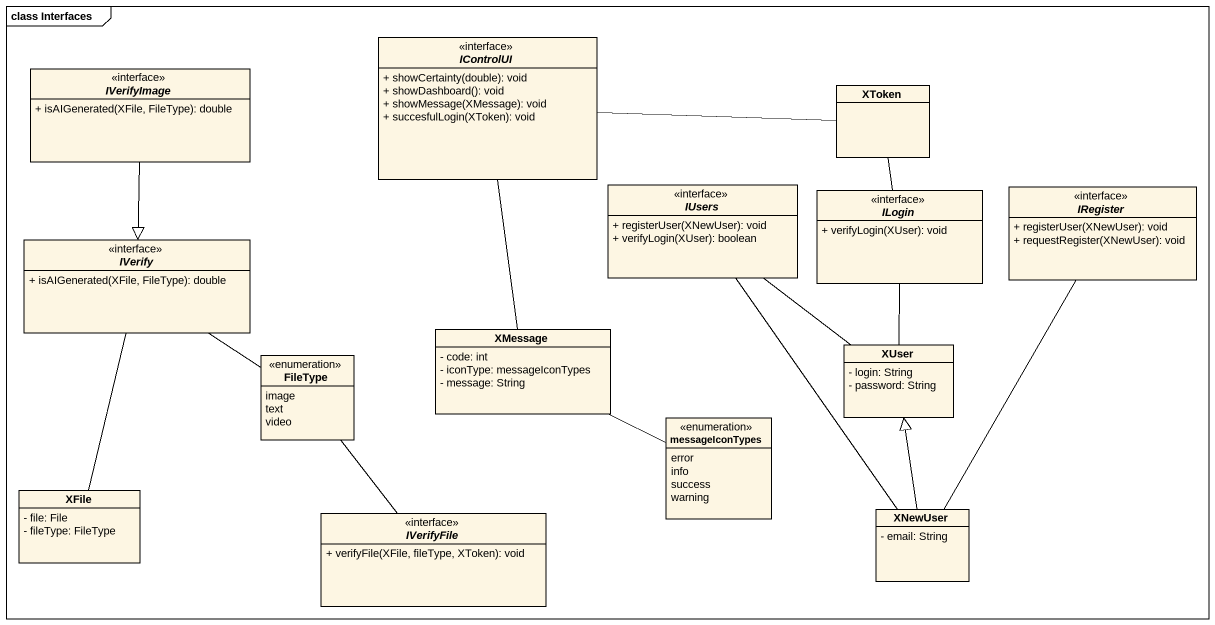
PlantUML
@startuml
mainframe class Interfaces
hide circle
hide empty members
skinparam classAttributeIconSize 0
interface IControlUI {
  + showCertainty(double): void
  + showDashboard(): void
  + showMessage(XMessage): void
  + succesfulLogin(XToken): void
}
interface IVerifyImage {
  + isAIGenerated(XFile, FileType): double
}
class XToken
interface IUsers {
  + registerUser(XNewUser): void
  + verifyLogin(XUser): boolean
}
interface ILogin {
  + verifyLogin(XUser): void
}
interface IRegister {
  + registerUser(XNewUser): void
  + requestRegister(XNewUser): void
}
interface IVerify {
  + isAIGenerated(XFile, FileType): double
}
enum FileType {
  image
  text
  video
}
class XMessage {
  - code: int
  - iconType: messageIconTypes
  - message: String
}
class XUser {
  - login: String
  - password: String
}
enum messageIconTypes {
  error
  info
  success
  warning
}
class XFile {
  - file: File
  - fileType: FileType
}
class XNewUser {
  - email: String
}
interface IVerifyFile {
  + verifyFile(XFile, fileType, XToken): void
}
IControlUI -right- XToken
IControlUI -- XMessage
IVerifyImage --|> IVerify
IUsers -- XUser
IUsers -- XNewUser
ILogin -up- XToken
ILogin -- XUser
IRegister -- XNewUser
IVerify -- FileType
IVerify -- XFile
FileType -- IVerifyFile
XMessage -right- messageIconTypes
XNewUser -up-|> XUser
@enduml
